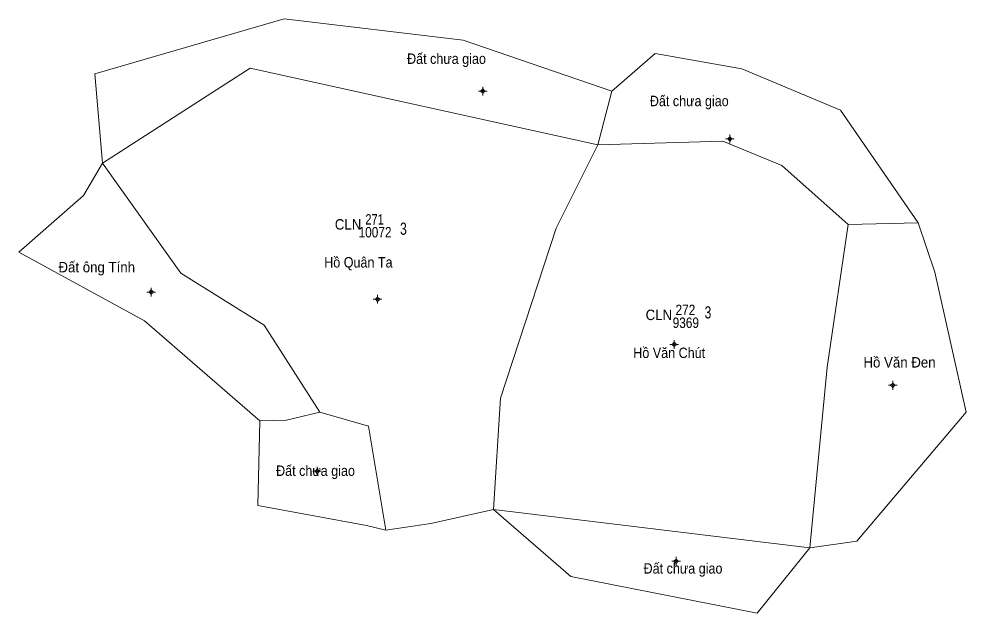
# Model space of a CAD drawing. Header units: metres. Extents: x 534642 to 537446, y 1848225 to 1851202.
# Drawn here: x 536030.2 to 536302.7, y 1849097.2 to 1849268.2 of the extents above; entities that cross this region are included whole.
import ezdxf
from ezdxf.enums import TextEntityAlignment as Align

# ---------------------------------------------------------------- set-up
doc = ezdxf.new("R2010")
doc.units = ezdxf.units.M
doc.header["$LTSCALE"] = 1.2
doc.layers.add('10', color=7, linetype='Continuous', lineweight=13)
doc.layers.add('11', color=7, linetype='Continuous', lineweight=13)
for name, color, linetype in [('2', 7, 'Continuous'), ('3', 7, 'Continuous'), ('4', 7, 'Continuous'), ('5', 7, 'Continuous'), ('7', 7, 'Continuous')]:
    doc.layers.add(name, color=color, linetype=linetype)

msp = doc.modelspace()

# ---------------------------------------------------------------- hatches: boundary and pattern name
at = {"layer": '11'}
for points in [[(536163.76, 1849247.43, 1), (536163.46, 1849247.43, 1)], [(536234.87, 1849233.63, 1), (536234.57, 1849233.63, 1)], [(536068.39, 1849189.57, 1), (536068.09, 1849189.57, 1)], [(536133.53, 1849187.49, 1), (536133.23, 1849187.49, 1)], [(536218.88, 1849174.49, 1), (536218.58, 1849174.49, 1)], [(536281.75, 1849162.72, 1), (536281.45, 1849162.72, 1)], [(536116.15, 1849137.99, 1), (536115.85, 1849137.99, 1)], [(536219.41, 1849112.08, 1), (536219.11, 1849112.08, 1)]]:
    msp.add_hatch(color=256, dxfattribs=at).paths.add_polyline_path(points)

# ---------------------------------------------------------------- linework, layer by layer
at = {"layer": '10'}
for p, q in [((536200.76, 1849247.4), (536196.73, 1849231.99)), ((536268.73, 1849208.99), (536288.89, 1849209.45)), ((536257.73, 1849115.99), (536166.73, 1849126.99))]:
    msp.add_line(p, q, dxfattribs=at)
for points in [[(536200.76, 1849247.4), (536157.96, 1849262.1), (536106.53, 1849268.18), (536052, 1849252.42), (536054.18, 1849226.68)], [(536288.89, 1849209.45), (536266.57, 1849241.96), (536238.14, 1849253.79), (536213.22, 1849258.27), (536200.76, 1849247.4)], [(536196.73, 1849231.99), (536096.73, 1849253.99), (536054.18, 1849226.68)], [(536196.73, 1849231.99), (536184.73, 1849207.99), (536168.73, 1849158.99), (536166.73, 1849126.99)], [(536196.73, 1849231.99), (536232.73, 1849232.99), (536249.73, 1849225.99), (536268.73, 1849208.99)], [(536054.18, 1849226.68), (536048.71, 1849217.36), (536030.18, 1849201.05), (536066.28, 1849181.24), (536099.49, 1849152.47)], [(536116.73, 1849154.99), (536100.73, 1849179.99), (536076.73, 1849194.99), (536054.18, 1849226.68)], [(536257.73, 1849115.99), (536271.27, 1849117.84), (536302.69, 1849155.03), (536293.75, 1849195.3), (536288.89, 1849209.45)], [(536268.73, 1849208.99), (536262.73, 1849167.99), (536257.73, 1849115.99)], [(536116.73, 1849154.99), (536107.17, 1849152.72), (536099.49, 1849152.47)], [(536135.73, 1849120.99), (536130.73, 1849150.99), (536116.73, 1849154.99)], [(536099.49, 1849152.47), (536098.87, 1849128.17), (536130.17, 1849122.42), (536135.73, 1849120.99)], [(536166.73, 1849126.99), (536148.73, 1849122.99), (536135.73, 1849120.99)], [(536166.73, 1849126.99), (536188.96, 1849107.72), (536242.63, 1849097.17), (536257.73, 1849115.99)]]:
    msp.add_lwpolyline(points, dxfattribs=at)
at = {"layer": '11'}
for p, q in [((536162.98, 1849247.43), (536162.36, 1849247.43)), ((536163.61, 1849248.68), (536163.61, 1849248.06)), ((536164.86, 1849247.43), (536164.24, 1849247.43)), ((536163.61, 1849246.8), (536163.61, 1849246.18)), ((536234.72, 1849234.88), (536234.72, 1849234.26)), ((536234.1, 1849233.63), (536233.47, 1849233.63)), ((536234.72, 1849233), (536234.72, 1849232.38)), ((536235.97, 1849233.63), (536235.34, 1849233.63)), ((536068.24, 1849190.82), (536068.24, 1849190.2)), ((536067.62, 1849189.57), (536066.99, 1849189.57)), ((536068.24, 1849188.94), (536068.24, 1849188.32)), ((536069.49, 1849189.57), (536068.86, 1849189.57)), ((536132.76, 1849187.49), (536132.13, 1849187.49)), ((536133.38, 1849188.74), (536133.38, 1849188.12)), ((536134.63, 1849187.49), (536134, 1849187.49)), ((536133.38, 1849186.86), (536133.38, 1849186.24)), ((536218.1, 1849174.49), (536217.48, 1849174.49)), ((536218.73, 1849175.74), (536218.73, 1849175.12)), ((536218.73, 1849173.86), (536218.73, 1849173.24)), ((536219.98, 1849174.49), (536219.36, 1849174.49)), ((536281.6, 1849163.97), (536281.6, 1849163.34)), ((536280.98, 1849162.72), (536280.35, 1849162.72)), ((536281.6, 1849162.1), (536281.6, 1849161.47)), ((536282.85, 1849162.72), (536282.22, 1849162.72)), ((536116, 1849139.24), (536116, 1849138.62)), ((536115.38, 1849137.99), (536114.75, 1849137.99)), ((536116, 1849137.36), (536116, 1849136.74)), ((536117.25, 1849137.99), (536116.62, 1849137.99)), ((536218.64, 1849112.08), (536218.01, 1849112.08)), ((536219.26, 1849113.33), (536219.26, 1849112.7)), ((536219.26, 1849111.46), (536219.26, 1849110.83)), ((536220.51, 1849112.08), (536219.88, 1849112.08))]:
    msp.add_line(p, q, dxfattribs=at)
for points in [[(536163.61, 1849248.06), (536162.98, 1849247.43), (536163.61, 1849246.8), (536164.24, 1849247.43)], [(536234.72, 1849234.26), (536234.1, 1849233.63), (536234.72, 1849233), (536235.34, 1849233.63)], [(536068.24, 1849190.2), (536067.62, 1849189.57), (536068.24, 1849188.94), (536068.86, 1849189.57)], [(536133.38, 1849188.12), (536132.76, 1849187.49), (536133.38, 1849186.86), (536134, 1849187.49)], [(536218.73, 1849175.12), (536218.1, 1849174.49), (536218.73, 1849173.86), (536219.36, 1849174.49)], [(536281.6, 1849163.34), (536280.98, 1849162.72), (536281.6, 1849162.1), (536282.22, 1849162.72)], [(536116, 1849138.62), (536115.38, 1849137.99), (536116, 1849137.36), (536116.62, 1849137.99)], [(536219.26, 1849112.7), (536218.64, 1849112.08), (536219.26, 1849111.46), (536219.88, 1849112.08)]]:
    msp.add_lwpolyline(points, close=True, dxfattribs=at)
for centre in [(536163.61, 1849247.43), (536234.72, 1849233.63), (536068.24, 1849189.57), (536133.38, 1849187.49), (536218.73, 1849174.49), (536281.6, 1849162.72), (536116, 1849137.99), (536219.26, 1849112.08)]:
    msp.add_circle(centre, 0.15, dxfattribs=at)

# ---------------------------------------------------------------- texts
at = {"layer": '2'}
for s, width, p in [('Đất chưa giao', 0.9, (536153.2, 1849255.24)), ('Đất chưa giao', 0.9, (536223.05, 1849243.07)), ('Đất ông Tính', 0.95, (536052.565, 1849195.24)), ('Hồ Quân Ta', 0.9, (536127.845, 1849196.63)), ('Hồ Văn Chút', 0.9, (536217.275, 1849170.58)), ('Hồ Văn Đen', 0.95, (536283.545, 1849167.85)), ('Đất chưa giao', 0.9, (536115.51, 1849136.65)), ('Đất chưa giao', 0.9, (536221.25, 1849108.53))]:
    msp.add_text(s, height=3, dxfattribs=dict(at, width=width)).set_placement(p, align=Align.CENTER)
at = {"layer": '3', "width": 0.95}
for p in [(536124.88, 1849207.55), (536214.31, 1849181.5)]:
    msp.add_text('CLN', height=3, dxfattribs=at).set_placement(p, align=Align.CENTER)
at = {"layer": '4'}
for s, width, p in [('271', 0.8, (536132.51, 1849208.99)), ('272', 0.85, (536221.94, 1849182.94))]:
    msp.add_text(s, height=3, dxfattribs=dict(at, width=width)).set_placement(p, align=Align.CENTER)
at = {"layer": '5', "width": 0.85}
for s, p in [('10072', (536132.635, 1849205.29)), ('9369', (536222.06, 1849179.24))]:
    msp.add_text(s, height=3, dxfattribs=at).set_placement(p, align=Align.CENTER)
at = {"layer": '7', "width": 0.75}
for p in [(536140.815, 1849206.05), (536228.425, 1849181.97)]:
    msp.add_text('3', height=3.5, dxfattribs=at).set_placement(p, align=Align.CENTER)

doc.saveas('drawing.dxf')
